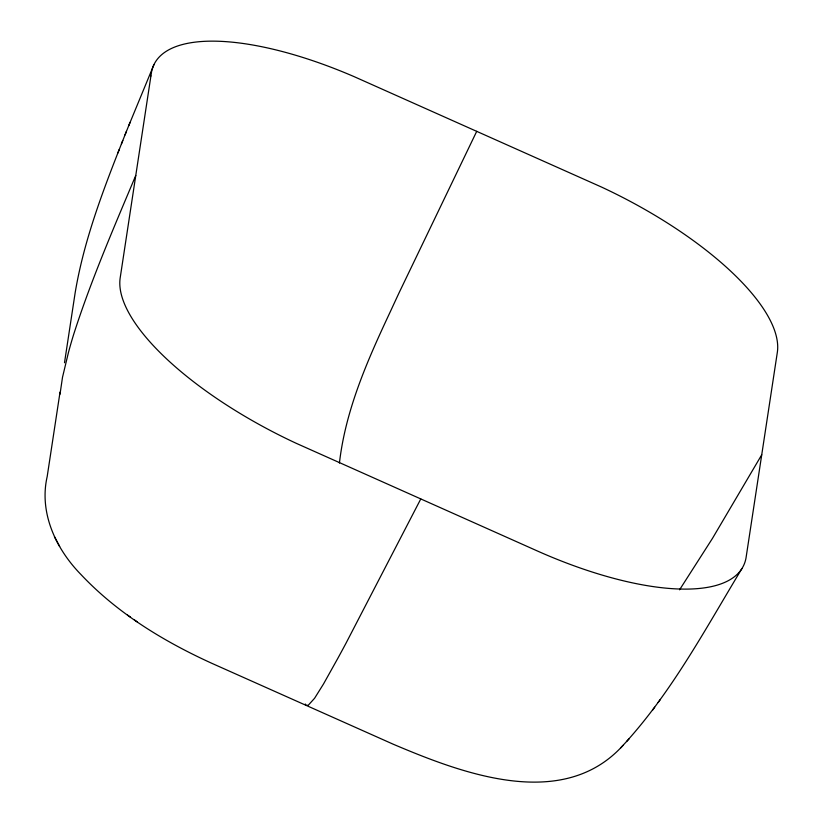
<?xml version="1.0" encoding="UTF-8"?>
<svg xmlns="http://www.w3.org/2000/svg" width="823" height="823" viewBox="0 0 823 823"><rect width="100%" height="100%" fill="white"/><g stroke="black" fill="none" stroke-linecap="round" stroke-linejoin="round"><path stroke-width="1.23" d="M60.007 394.238L62.507 377.273L68.443 352.511A557.078 515.126 8.7 0 1 73.72 334.241C91.096 280.098 113.728 227.848 135.764 175.484M60.038 392.118L47.189 476.548C38.876 512.811 55.985 549.075 81.055 574.629C117.483 613.31 163.818 641.446 211.881 663.338L393.157 744.187C462.187 773.455 562.726 811.89 623.052 745.35M64.503 362.758L75.119 293.009C83.884 240.254 103.184 190.041 122.781 140.527M339.426 463.061C345.619 409.257 367.953 359.291 390.75 310.755A410.296 44.565 -66 0 1 399.443 292.031L476.733 131.31M121.403 143.984L126.413 131.423M117.843 153.016L119.222 149.56M128.707 125.754L153.911 64.708M125.024 134.89L130.096 122.277M420.779 498.954L345.989 643.257A410.296 44.565 -66 0 1 337.852 658.287L323.501 683.995L314.571 698.285L308.327 705.177L306.218 705.414L305.271 704.015M761.738 454.78L712.502 538.335L679.561 589.813M741.904 568.611C704.581 630.325 670.261 695.096 620.542 748.025M652.557 710.156L654.697 707.214M658.174 702.441L660.324 699.488M626.55 741.574L629.081 738.879M127.524 615.079L130.507 617.157M134.468 619.945L137.287 621.91M54.441 536.75L56.89 541.308M57.229 541.987L59.637 546.462M150.918 75.983L120.168 277.979A216.593 79.029 26.5 0 0 296.064 443.237L537.141 550.875A216.593 79.029 26.5 0 0 746.008 558.025L777.344 352.285A216.593 79.029 26.5 0 0 601.448 187.027L354.363 76.745A216.593 79.029 26.5 0 0 151.535 72.023L150.918 75.983"/></g></svg>
